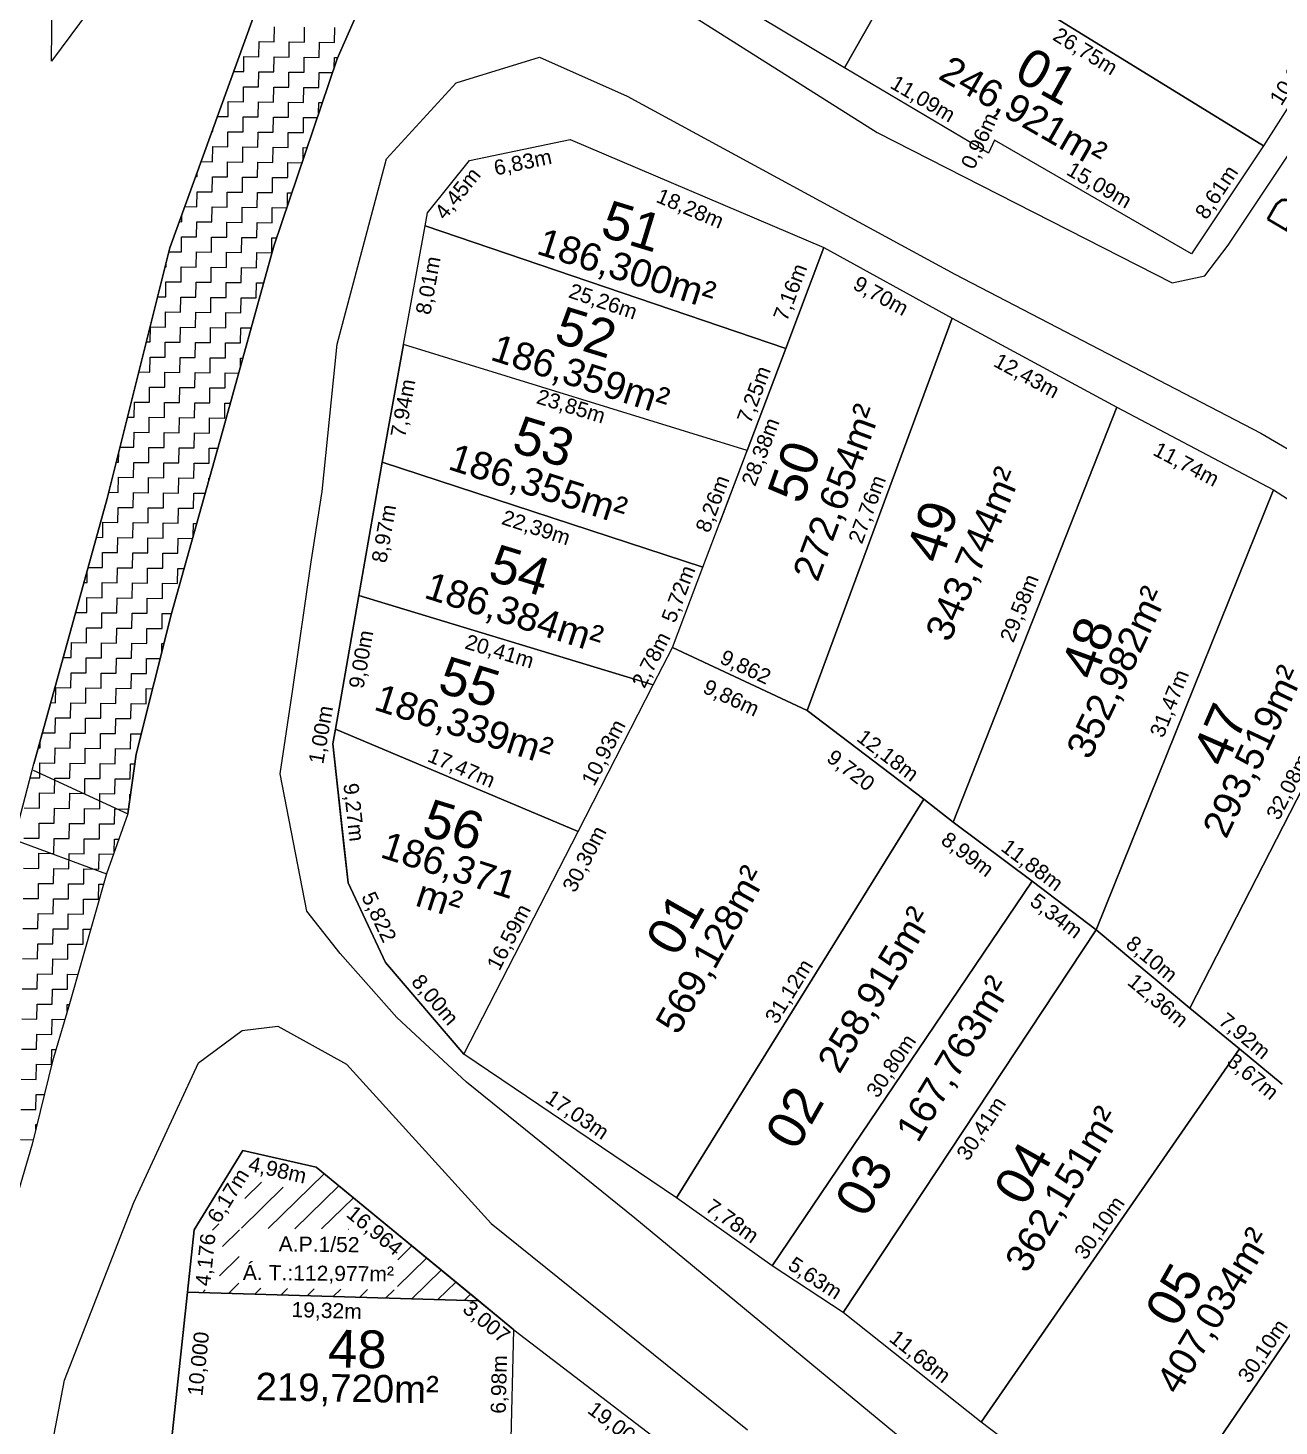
# Model space of a CAD drawing. Header units: metres. Extents: x 3808 to 8215, y 2374 to 6187.
# Drawn here: x 5423.2 to 5506.2, y 4725.3 to 4818 of the extents above; entities that cross this region are included whole.
import ezdxf
from ezdxf.enums import TextEntityAlignment as Align

# ---------------------------------------------------------------- set-up
doc = ezdxf.new("R2010")
doc.units = ezdxf.units.M
doc.linetypes.add('CONTINUO', pattern=[0])
doc.layers.add('AREA SEM OCUPACAO', color=7, linetype='Continuous', transparency=0.5)
for name, color, linetype in [('Areas Lotes', 1, 'Continuous'), ('CORREGO', 7, 'Continuous'), ('COTAS', 7, 'Continuous'), ('LOTES_LINHAS', 7, 'Continuous'), ('LOTES_Q-52', 7, 'Continuous'), ('LOTES_Q-53', 7, 'Continuous'), ('LOTES_Q-54', 7, 'Continuous'), ('PERIMETRO', 7, 'CONTINUO'), ('POLIGONAL IEIPA', 7, 'CONTINUO'), ('Poligono_LOTES_Q_28Anno2', 6, 'Continuous'), ('Poligono_LOTES_Q_53Anno2', 7, 'Continuous'), ('quadras', 7, 'Continuous'), ('Texto', 7, 'Continuous'), ('verde', 3, 'Continuous')]:
    doc.layers.add(name, color=color, linetype=linetype)
doc.layers.add('Poligono_LOTES_Q_54Anno', color=7, linetype='Continuous', true_color=0x4e2aa6)
doc.styles.add('Arial', font='arial.ttf')
doc.styles.add('SIMPLEX', font='simplex', dxfattribs={"height": 0.2})

msp = doc.modelspace()

# ---------------------------------------------------------------- linework, layer by layer
at = {"layer": 'AREA SEM OCUPACAO', "lineweight": 5}
msp.add_line((5452.158, 4749.964, 0), (5452.158, 4749.964, 0), dxfattribs=at)
msp.add_line((5452.158, 4749.964, 0), (5452.158, 4749.964, 0), dxfattribs=at)
at = {"layer": 'AREA SEM OCUPACAO', "lineweight": 5, "transparency": 16777216}
for p, q in [((5434.27, 4738.32, 0), (5437.504, 4743.576, 0)), ((5437.504, 4743.576, 0), (5442.361, 4742.463, 0)), ((5442.361, 4742.463, 0), (5455.462, 4731.686, 0)), ((5455.462, 4731.686, 0), (5455.462, 4731.686, 0))]:
    msp.add_line(p, q, dxfattribs=at)
at = {"layer": 'CORREGO', "color": 5, "linetype": 'CONTINUO', "lineweight": 5}
for p, q in [((5447.043, 4823.501, 271.364), (5443.744, 4815.987, 271.364)), ((5432.665, 4803.439, 271.364), (5438.189, 4818.699, 271.364)), ((5443.744, 4815.987, 271.364), (5439.552, 4803.563, 271.364)), ((5428.509, 4786.816, 271.364), (5432.665, 4803.439, 271.364)), ((5439.552, 4803.563, 271.364), (5436.118, 4791.168, 271.364)), ((5436.118, 4791.168, 271.364), (5432.762, 4779.186, 271.364)), ((5423.646, 4769.217, 271.364), (5428.509, 4786.816, 271.364)), ((5432.762, 4779.186, 271.364), (5430.418, 4769.867, 271.364)), ((5430.418, 4769.867, 271.364), (5429.869, 4765.907, 271.364)), ((5415.291, 4737.341, 271.364), (5423.646, 4769.217, 271.364)), ((5429.869, 4765.907, 271.364), (5428.452, 4761.912, 271.364)), ((5428.452, 4761.912, 271.364), (5425.997, 4753.292, 271.364)), ((5425.997, 4753.292, 271.364), (5424.886, 4749.493, 271.364)), ((5424.886, 4749.493, 271.364), (5423.519, 4743.981, 271.364)), ((5423.519, 4743.981, 271.364), (5422.515, 4740.521, 271.364))]:
    msp.add_line(p, q, dxfattribs=at)
at = {"layer": 'COTAS', "color": 0, "lineweight": 5}
for p, q in [((5452.528, 4809.231, 0), (5459.212, 4810.638, 0)), ((5452.528, 4809.231, 0), (5459.212, 4810.638, 0)), ((5459.212, 4810.638, 0), (5476.034, 4803.474, 0)), ((5449.737, 4805.77, 0), (5452.528, 4809.231, 0)), ((5449.737, 4805.77, 0), (5452.528, 4809.231, 0)), ((5449.582, 4804.913, 0), (5449.737, 4805.77, 0)), ((5448.149, 4797.03, 0), (5449.582, 4804.913, 0)), ((5473.501, 4796.779, 0), (5449.582, 4804.913, 0)), ((5449.582, 4804.913, 0), (5473.501, 4796.779, 0)), ((5476.034, 4803.474, 0), (5473.501, 4796.779, 0)), ((5448.149, 4797.03, 0), (5446.73, 4789.219, 0)), ((5470.936, 4790, 0), (5448.149, 4797.03, 0)), ((5470.936, 4790, 0), (5448.149, 4797.03, 0)), ((5473.501, 4796.779, 0), (5470.936, 4790, 0)), ((5472.573, 4794.327, 0), (5469.112, 4785.18, 0)), ((5468.013, 4782.273, 0), (5470.936, 4790, 0)), ((5446.731, 4789.219, 0), (5445.188, 4780.387, 0)), ((5446.73, 4789.219, 0), (5468.013, 4782.273, 0)), ((5468.013, 4782.273, 0), (5446.731, 4789.219, 0)), ((5465.99, 4776.926, 0), (5468.013, 4782.273, 0)), ((5445.188, 4780.387, 0), (5443.641, 4771.523, 0)), ((5464.72, 4774.452, 0), (5445.188, 4780.387, 0)), ((5445.188, 4780.387, 0), (5464.72, 4774.452, 0)), ((5464.72, 4774.452, 0), (5465.99, 4776.926, 0)), ((5459.732, 4764.728, 0), (5464.72, 4774.452, 0)), ((5443.641, 4771.523, 0), (5443.47, 4770.537, 0)), ((5459.732, 4764.728, 0), (5443.641, 4771.523, 0)), ((5443.641, 4771.523, 0), (5459.732, 4764.728, 0)), ((5443.47, 4770.537, 0), (5444.478, 4761.318, 0)), ((5452.158, 4749.964, 0), (5459.732, 4764.728, 0)), ((5444.478, 4761.318, 0), (5446.959, 4756.051, 0)), ((5446.959, 4756.051, 0), (5452.158, 4749.964, 0))]:
    msp.add_line(p, q, dxfattribs=at)
at = {"layer": 'COTAS', "color": 0, "lineweight": 5, "transparency": 16777216}
for p, q in [((5437.504, 4743.576, 0), (5434.27, 4738.32, 0)), ((5442.361, 4742.463, 0), (5437.504, 4743.576, 0)), ((5453.139, 4733.597, 0), (5442.361, 4742.463, 0)), ((5434.27, 4738.32, 0), (5433.827, 4734.167, 0)), ((5433.827, 4734.167, 0), (5432.756, 4724.114, 0)), ((5453.139, 4733.597, 0), (5433.827, 4734.167, 0)), ((5453.139, 4733.597, 0), (5433.827, 4734.167, 0)), ((5433.827, 4734.167, 0), (5453.139, 4733.597, 0)), ((5455.462, 4731.686, 0), (5453.139, 4733.597, 0)), ((5455.265, 4723.53, 0), (5455.462, 4731.686, 0))]:
    msp.add_line(p, q, dxfattribs=at)
at = {"layer": 'LOTES_LINHAS', "color": 5, "lineweight": 5}
for p, q in [((5441.978, 4839.052), (5424.814, 4815.832)), ((5424.814, 4815.832), (5424.953, 4828.213)), ((5443.744, 4815.987), (5447.043, 4823.501)), ((5463.685, 4821.15), (5479.554, 4811.09)), ((5438.189, 4818.699), (5432.665, 4803.439)), ((5439.552, 4803.563), (5443.744, 4815.987)), ((5451.649, 4814.4), (5457.18, 4816.087)), ((5457.18, 4816.087), (5462.983, 4813.513)), ((5447.032, 4809.351), (5451.649, 4814.4)), ((5462.983, 4813.513), (5484.714, 4801.691)), ((5479.554, 4811.09), (5499.128, 4801.132)), ((5502.834, 4803.631), (5507.611, 4810.793)), ((5443.751, 4797.057), (5447.032, 4809.351)), ((5432.665, 4803.439), (5428.509, 4786.816)), ((5501.303, 4801.584), (5502.834, 4803.631)), ((5484.714, 4801.691), (5504.996, 4791.144)), ((5499.128, 4801.132), (5501.303, 4801.584)), ((5442.75, 4787.293), (5443.751, 4797.057)), ((5432.762, 4779.186), (5436.118, 4791.168)), ((5504.996, 4791.144), (5524.948, 4779.488)), ((5442.027, 4782.621), (5442.75, 4787.293)), ((5428.509, 4786.816), (5423.646, 4769.217)), ((5440.819, 4774.17), (5442.027, 4782.621)), ((5430.418, 4769.867), (5432.762, 4779.186)), ((5439.978, 4768.565), (5440.819, 4774.17)), ((5429.869, 4765.907), (5430.418, 4769.867)), ((5423.589, 4768.799), (5429.869, 4765.907)), ((5441.746, 4759.44), (5439.978, 4768.565)), ((5422.245, 4764.227), (5428.452, 4761.912)), ((5428.452, 4761.912), (5425.997, 4753.292)), ((5443.958, 4756.635), (5441.746, 4759.44)), ((5447.706, 4752.4), (5443.958, 4756.635)), ((5425.997, 4753.292), (5424.886, 4749.493)), ((5437.462, 4751.527), (5439.827, 4751.819)), ((5439.827, 4751.819), (5444.373, 4749.308)), ((5452.332, 4748.104), (5447.706, 4752.4)), ((5434.551, 4749.378), (5437.462, 4751.527)), ((5424.886, 4749.493), (5423.519, 4743.981)), ((5430.278, 4740.113), (5434.551, 4749.378)), ((5444.373, 4749.308), (5453.973, 4738.719)), ((5463.502, 4739.088), (5452.332, 4748.104)), ((5423.519, 4743.981), (5422.515, 4740.521)), ((5425.665, 4728.339), (5430.278, 4740.113)), ((5482.378, 4723.475), (5463.502, 4739.088)), ((5453.973, 4738.719), (5470.965, 4725.033)), ((5423.135, 4715.097), (5425.665, 4728.339))]:
    msp.add_line(p, q, dxfattribs=at)
at = {"layer": 'LOTES_LINHAS', "color": 5, "linetype": 'Continuous', "lineweight": 5}
for p, q in [((5439.577, 4817.114), (5439.589, 4818.114)), ((5441.577, 4817.091), (5441.589, 4818.091)), ((5443.577, 4817.069), (5443.588, 4818.069)), ((5438.566, 4816.125), (5438.578, 4817.125)), ((5438.578, 4817.125), (5439.577, 4817.114)), ((5440.566, 4816.103), (5440.577, 4817.103)), ((5440.577, 4817.103), (5441.577, 4817.091)), ((5442.566, 4816.08), (5442.577, 4817.08)), ((5442.577, 4817.08), (5443.577, 4817.069)), ((5437.555, 4815.136), (5437.566, 4816.136)), ((5437.566, 4816.136), (5438.566, 4816.125)), ((5439.555, 4815.114), (5439.566, 4816.114)), ((5439.566, 4816.114), (5440.566, 4816.103)), ((5441.555, 4815.091), (5441.566, 4816.091)), ((5441.566, 4816.091), (5442.566, 4816.08)), ((5443.559, 4815.44), (5443.566, 4816.069)), ((5443.566, 4816.069), (5443.778, 4816.066)), ((5436.902, 4815.144), (5437.555, 4815.136)), ((5438.544, 4814.125), (5438.555, 4815.125)), ((5438.555, 4815.125), (5439.555, 4815.114)), ((5440.544, 4814.103), (5440.555, 4815.103)), ((5440.555, 4815.103), (5441.555, 4815.091)), ((5442.544, 4814.08), (5442.555, 4815.08)), ((5442.555, 4815.08), (5443.434, 4815.07)), ((5436.542, 4814.148), (5436.544, 4814.148)), ((5436.544, 4814.148), (5436.544, 4814.154)), ((5437.533, 4813.137), (5437.544, 4814.136)), ((5437.544, 4814.136), (5438.544, 4814.125)), ((5439.532, 4813.114), (5439.544, 4814.114)), ((5439.544, 4814.114), (5440.544, 4814.103)), ((5441.532, 4813.092), (5441.544, 4814.091)), ((5441.544, 4814.091), (5442.544, 4814.08)), ((5436.521, 4812.148), (5436.533, 4813.148)), ((5436.533, 4813.148), (5437.533, 4813.137)), ((5438.521, 4812.125), (5438.533, 4813.125)), ((5438.533, 4813.125), (5439.532, 4813.114)), ((5440.521, 4812.103), (5440.532, 4813.103)), ((5440.532, 4813.103), (5441.532, 4813.092)), ((5442.524, 4812.374), (5442.532, 4813.08)), ((5442.532, 4813.08), (5442.762, 4813.078)), ((5435.821, 4812.156), (5436.521, 4812.148)), ((5437.51, 4811.137), (5437.521, 4812.137)), ((5437.521, 4812.137), (5438.521, 4812.125)), ((5439.51, 4811.114), (5439.521, 4812.114)), ((5439.521, 4812.114), (5440.521, 4812.103)), ((5441.51, 4811.092), (5441.521, 4812.092)), ((5441.521, 4812.092), (5442.426, 4812.081)), ((5435.46, 4811.16), (5435.51, 4811.159)), ((5435.51, 4811.159), (5435.512, 4811.303)), ((5436.499, 4810.148), (5436.51, 4811.148)), ((5436.51, 4811.148), (5437.51, 4811.137)), ((5438.499, 4810.125), (5438.51, 4811.125)), ((5438.51, 4811.125), (5439.51, 4811.114)), ((5440.499, 4810.103), (5440.51, 4811.103)), ((5440.51, 4811.103), (5441.51, 4811.092)), ((5435.488, 4809.159), (5435.499, 4810.159)), ((5435.499, 4810.159), (5436.499, 4810.148)), ((5437.488, 4809.137), (5437.499, 4810.137)), ((5437.499, 4810.137), (5438.499, 4810.125)), ((5439.487, 4809.114), (5439.499, 4810.114)), ((5439.499, 4810.114), (5440.499, 4810.103)), ((5441.49, 4809.307), (5441.499, 4810.092)), ((5441.499, 4810.092), (5441.753, 4810.089)), ((5434.476, 4808.171), (5434.48, 4808.452)), ((5434.739, 4809.168), (5435.488, 4809.159)), ((5436.476, 4808.148), (5436.488, 4809.148)), ((5436.488, 4809.148), (5437.488, 4809.137)), ((5438.476, 4808.126), (5438.487, 4809.126)), ((5438.487, 4809.126), (5439.487, 4809.114)), ((5440.476, 4808.103), (5440.487, 4809.103)), ((5440.487, 4809.103), (5441.417, 4809.093)), ((5434.378, 4808.172), (5434.476, 4808.171)), ((5435.465, 4807.159), (5435.476, 4808.159)), ((5435.476, 4808.159), (5436.476, 4808.148)), ((5437.465, 4807.137), (5437.476, 4808.137)), ((5437.476, 4808.137), (5438.476, 4808.126)), ((5439.465, 4807.114), (5439.476, 4808.114)), ((5439.476, 4808.114), (5440.476, 4808.103)), ((5434.454, 4806.171), (5434.465, 4807.171)), ((5434.465, 4807.171), (5435.465, 4807.159)), ((5436.454, 4806.148), (5436.465, 4807.148)), ((5436.465, 4807.148), (5437.465, 4807.137)), ((5438.454, 4806.126), (5438.465, 4807.126)), ((5438.465, 4807.126), (5439.465, 4807.114)), ((5440.455, 4806.241), (5440.465, 4807.103)), ((5440.465, 4807.103), (5440.745, 4807.1)), ((5433.443, 4805.182), (5433.447, 4805.601)), ((5433.657, 4806.18), (5434.454, 4806.171)), ((5435.443, 4805.16), (5435.454, 4806.16)), ((5435.454, 4806.16), (5436.454, 4806.148)), ((5437.443, 4805.137), (5437.454, 4806.137)), ((5437.454, 4806.137), (5438.454, 4806.126)), ((5439.442, 4805.115), (5439.454, 4806.114)), ((5439.454, 4806.114), (5440.409, 4806.104)), ((5433.297, 4805.184), (5433.443, 4805.182)), ((5434.431, 4804.171), (5434.443, 4805.171)), ((5434.443, 4805.171), (5435.443, 4805.16)), ((5436.431, 4804.148), (5436.443, 4805.148)), ((5436.443, 4805.148), (5437.443, 4805.137)), ((5438.431, 4804.126), (5438.442, 4805.126)), ((5438.442, 4805.126), (5439.442, 4805.115)), ((5433.42, 4803.182), (5433.432, 4804.182)), ((5433.432, 4804.182), (5434.431, 4804.171)), ((5435.42, 4803.16), (5435.431, 4804.16)), ((5435.431, 4804.16), (5436.431, 4804.148)), ((5437.42, 4803.137), (5437.431, 4804.137)), ((5437.431, 4804.137), (5438.431, 4804.126)), ((5439.42, 4803.115), (5439.431, 4804.115)), ((5439.431, 4804.115), (5439.737, 4804.111)), ((5432.603, 4803.191), (5433.42, 4803.182)), ((5434.409, 4802.171), (5434.42, 4803.171)), ((5434.42, 4803.171), (5435.42, 4803.16)), ((5436.409, 4802.149), (5436.42, 4803.148)), ((5436.42, 4803.148), (5437.42, 4803.137)), ((5438.409, 4802.126), (5438.42, 4803.126)), ((5438.42, 4803.126), (5439.42, 4803.115)), ((5432.354, 4802.194), (5432.409, 4802.194)), ((5432.409, 4802.194), (5432.412, 4802.426)), ((5433.398, 4801.182), (5433.409, 4802.182)), ((5433.409, 4802.182), (5434.409, 4802.171)), ((5435.398, 4801.16), (5435.409, 4802.16)), ((5435.409, 4802.16), (5436.409, 4802.149)), ((5437.398, 4801.137), (5437.409, 4802.137)), ((5437.409, 4802.137), (5438.409, 4802.126)), ((5432.387, 4800.194), (5432.398, 4801.194)), ((5432.398, 4801.194), (5433.398, 4801.182)), ((5434.386, 4800.171), (5434.398, 4801.171)), ((5434.398, 4801.171), (5435.398, 4801.16)), ((5436.386, 4800.149), (5436.398, 4801.149)), ((5436.398, 4801.149), (5437.398, 4801.137)), ((5438.386, 4800.126), (5438.397, 4801.126)), ((5438.397, 4801.126), (5438.875, 4801.121)), ((5431.855, 4800.2), (5432.387, 4800.194)), ((5433.375, 4799.182), (5433.387, 4800.182)), ((5433.387, 4800.182), (5434.386, 4800.171)), ((5435.375, 4799.16), (5435.386, 4800.16)), ((5435.386, 4800.16), (5436.386, 4800.149)), ((5437.375, 4799.137), (5437.386, 4800.137)), ((5437.386, 4800.137), (5438.386, 4800.126)), ((5432.364, 4798.194), (5432.375, 4799.194)), ((5432.375, 4799.194), (5433.375, 4799.182)), ((5434.364, 4798.171), (5434.375, 4799.171)), ((5434.375, 4799.171), (5435.375, 4799.16)), ((5436.364, 4798.149), (5436.375, 4799.149)), ((5436.375, 4799.149), (5437.375, 4799.137)), ((5431.353, 4797.205), (5431.364, 4798.205)), ((5431.364, 4798.205), (5432.364, 4798.194)), ((5433.353, 4797.183), (5433.364, 4798.183)), ((5433.364, 4798.183), (5434.364, 4798.171)), ((5435.353, 4797.16), (5435.364, 4798.16)), ((5435.364, 4798.16), (5436.364, 4798.149)), ((5437.352, 4797.138), (5437.364, 4798.138)), ((5437.364, 4798.138), (5438.047, 4798.13)), ((5431.107, 4797.208), (5431.353, 4797.205)), ((5432.342, 4796.194), (5432.353, 4797.194)), ((5432.353, 4797.194), (5433.353, 4797.183)), ((5434.341, 4796.171), (5434.353, 4797.171)), ((5434.353, 4797.171), (5435.353, 4797.16)), ((5436.341, 4796.149), (5436.353, 4797.149)), ((5436.353, 4797.149), (5437.352, 4797.138)), ((5431.33, 4795.205), (5431.342, 4796.205)), ((5431.342, 4796.205), (5432.342, 4796.194)), ((5433.33, 4795.183), (5433.341, 4796.183)), ((5433.341, 4796.183), (5434.341, 4796.171)), ((5435.33, 4795.16), (5435.341, 4796.16)), ((5435.341, 4796.16), (5436.341, 4796.149)), ((5437.335, 4795.56), (5437.341, 4796.138)), ((5437.341, 4796.138), (5437.494, 4796.136)), ((5430.608, 4795.213), (5431.33, 4795.205)), ((5432.319, 4794.194), (5432.33, 4795.194)), ((5432.33, 4795.194), (5433.33, 4795.183)), ((5434.319, 4794.172), (5434.33, 4795.171)), ((5434.33, 4795.171), (5435.33, 4795.16)), ((5436.319, 4794.149), (5436.33, 4795.149)), ((5436.33, 4795.149), (5437.218, 4795.139)), ((5431.308, 4793.205), (5431.319, 4794.205)), ((5431.319, 4794.205), (5432.319, 4794.194)), ((5433.308, 4793.183), (5433.319, 4794.183)), ((5433.319, 4794.183), (5434.319, 4794.172)), ((5435.308, 4793.16), (5435.319, 4794.16)), ((5435.319, 4794.16), (5436.319, 4794.149)), ((5430.297, 4792.217), (5430.308, 4793.217)), ((5430.308, 4793.217), (5431.308, 4793.205)), ((5432.297, 4792.194), (5432.308, 4793.194)), ((5432.308, 4793.194), (5433.308, 4793.183)), ((5434.296, 4792.172), (5434.308, 4793.172)), ((5434.308, 4793.172), (5435.308, 4793.16)), ((5436.296, 4792.149), (5436.308, 4793.149)), ((5436.308, 4793.149), (5436.666, 4793.145)), ((5429.86, 4792.222), (5430.297, 4792.217)), ((5431.285, 4791.205), (5431.297, 4792.205)), ((5431.297, 4792.205), (5432.297, 4792.194)), ((5433.285, 4791.183), (5433.296, 4792.183)), ((5433.296, 4792.183), (5434.296, 4792.172)), ((5435.285, 4791.16), (5435.296, 4792.16)), ((5435.296, 4792.16), (5436.296, 4792.149)), ((5430.274, 4790.217), (5430.285, 4791.217)), ((5430.285, 4791.217), (5431.285, 4791.205)), ((5432.274, 4790.194), (5432.285, 4791.194)), ((5432.285, 4791.194), (5433.285, 4791.183)), ((5434.274, 4790.172), (5434.285, 4791.172)), ((5434.285, 4791.172), (5435.285, 4791.16)), ((5429.263, 4789.228), (5429.27, 4789.861)), ((5429.362, 4790.227), (5430.274, 4790.217)), ((5431.263, 4789.206), (5431.274, 4790.206)), ((5431.274, 4790.206), (5432.274, 4790.194)), ((5433.263, 4789.183), (5433.274, 4790.183)), ((5433.274, 4790.183), (5434.274, 4790.172)), ((5435.263, 4789.161), (5435.274, 4790.161)), ((5435.274, 4790.161), (5435.834, 4790.154)), ((5429.112, 4789.23), (5429.263, 4789.228)), ((5430.252, 4788.217), (5430.263, 4789.217)), ((5430.263, 4789.217), (5431.263, 4789.206)), ((5432.252, 4788.194), (5432.263, 4789.194)), ((5432.263, 4789.194), (5433.263, 4789.183)), ((5434.251, 4788.172), (5434.263, 4789.172)), ((5434.263, 4789.172), (5435.263, 4789.161)), ((5429.24, 4787.228), (5429.252, 4788.228)), ((5429.252, 4788.228), (5430.252, 4788.217)), ((5431.24, 4787.206), (5431.252, 4788.206)), ((5431.252, 4788.206), (5432.252, 4788.194)), ((5433.24, 4787.183), (5433.251, 4788.183)), ((5433.251, 4788.183), (5434.251, 4788.172)), ((5435.25, 4788.07), (5435.251, 4788.161)), ((5435.251, 4788.161), (5435.276, 4788.16)), ((5428.614, 4787.235), (5429.24, 4787.228)), ((5430.229, 4786.217), (5430.24, 4787.217)), ((5430.24, 4787.217), (5431.24, 4787.206)), ((5432.229, 4786.195), (5432.24, 4787.194)), ((5432.24, 4787.194), (5433.24, 4787.183)), ((5434.229, 4786.172), (5434.24, 4787.172)), ((5434.24, 4787.172), (5434.996, 4787.163)), ((5429.218, 4785.228), (5429.229, 4786.228)), ((5429.229, 4786.228), (5430.229, 4786.217)), ((5431.218, 4785.206), (5431.229, 4786.206)), ((5431.229, 4786.206), (5432.229, 4786.195)), ((5433.218, 4785.183), (5433.229, 4786.183)), ((5433.229, 4786.183), (5434.229, 4786.172)), ((5428.207, 4784.24), (5428.218, 4785.24)), ((5428.218, 4785.24), (5429.218, 4785.228)), ((5430.207, 4784.217), (5430.218, 4785.217)), ((5430.218, 4785.217), (5431.218, 4785.206)), ((5432.207, 4784.195), (5432.218, 4785.195)), ((5432.218, 4785.195), (5433.218, 4785.183)), ((5434.208, 4784.35), (5434.218, 4785.172)), ((5434.218, 4785.172), (5434.438, 4785.17)), ((5427.798, 4784.244), (5428.207, 4784.24)), ((5429.195, 4783.228), (5429.207, 4784.228)), ((5429.207, 4784.228), (5430.207, 4784.217)), ((5431.195, 4783.206), (5431.207, 4784.206)), ((5431.207, 4784.206), (5432.207, 4784.195)), ((5433.195, 4783.183), (5433.206, 4784.183)), ((5433.206, 4784.183), (5434.159, 4784.173)), ((5428.184, 4782.24), (5428.196, 4783.24)), ((5428.196, 4783.24), (5429.195, 4783.228)), ((5430.184, 4782.217), (5430.195, 4783.217)), ((5430.195, 4783.217), (5431.195, 4783.206)), ((5432.184, 4782.195), (5432.195, 4783.195)), ((5432.195, 4783.195), (5433.195, 4783.183)), ((5427.173, 4781.251), (5427.182, 4782.012)), ((5427.247, 4782.25), (5428.184, 4782.24)), ((5429.173, 4781.229), (5429.184, 4782.229)), ((5429.184, 4782.229), (5430.184, 4782.217)), ((5431.173, 4781.206), (5431.184, 4782.206)), ((5431.184, 4782.206), (5432.184, 4782.195)), ((5433.173, 4781.184), (5433.184, 4782.184)), ((5433.184, 4782.184), (5433.6, 4782.179)), ((5426.972, 4781.253), (5427.173, 4781.251)), ((5428.162, 4780.24), (5428.173, 4781.24)), ((5428.173, 4781.24), (5429.173, 4781.229)), ((5430.162, 4780.217), (5430.173, 4781.217)), ((5430.173, 4781.217), (5431.173, 4781.206)), ((5432.161, 4780.195), (5432.173, 4781.195)), ((5432.173, 4781.195), (5433.173, 4781.184)), ((5427.151, 4779.251), (5427.162, 4780.251)), ((5427.162, 4780.251), (5428.162, 4780.24)), ((5429.15, 4779.229), (5429.162, 4780.229)), ((5429.162, 4780.229), (5430.162, 4780.217)), ((5431.15, 4779.206), (5431.162, 4780.206)), ((5431.162, 4780.206), (5432.161, 4780.195)), ((5426.421, 4779.259), (5427.151, 4779.251)), ((5428.139, 4778.24), (5428.15, 4779.24)), ((5428.15, 4779.24), (5429.15, 4779.229)), ((5430.139, 4778.218), (5430.15, 4779.217)), ((5430.15, 4779.217), (5431.15, 4779.206)), ((5432.139, 4778.195), (5432.15, 4779.195)), ((5432.15, 4779.195), (5432.763, 4779.188)), ((5427.128, 4777.251), (5427.139, 4778.251)), ((5427.139, 4778.251), (5428.139, 4778.24)), ((5429.128, 4777.229), (5429.139, 4778.229)), ((5429.139, 4778.229), (5430.139, 4778.218)), ((5431.128, 4777.206), (5431.139, 4778.206)), ((5431.139, 4778.206), (5432.139, 4778.195)), ((5426.117, 4776.263), (5426.128, 4777.263)), ((5426.128, 4777.263), (5427.128, 4777.251)), ((5428.117, 4776.24), (5428.128, 4777.24)), ((5428.128, 4777.24), (5429.128, 4777.229)), ((5430.117, 4776.218), (5430.128, 4777.218)), ((5430.128, 4777.218), (5431.128, 4777.206)), ((5432.121, 4776.64), (5432.128, 4777.195)), ((5432.128, 4777.195), (5432.261, 4777.194)), ((5425.595, 4776.269), (5426.117, 4776.263)), ((5427.106, 4775.252), (5427.117, 4776.251)), ((5427.117, 4776.251), (5428.117, 4776.24)), ((5429.105, 4775.229), (5429.117, 4776.229)), ((5429.117, 4776.229), (5430.117, 4776.218)), ((5431.105, 4775.206), (5431.117, 4776.206)), ((5431.117, 4776.206), (5432.01, 4776.196)), ((5426.094, 4774.263), (5426.106, 4775.263)), ((5426.106, 4775.263), (5427.106, 4775.252)), ((5428.094, 4774.24), (5428.105, 4775.24)), ((5428.105, 4775.24), (5429.105, 4775.229)), ((5430.094, 4774.218), (5430.105, 4775.218)), ((5430.105, 4775.218), (5431.105, 4775.206)), ((5425.083, 4773.274), (5425.094, 4774.274)), ((5425.094, 4774.274), (5426.094, 4774.263)), ((5427.083, 4773.252), (5427.094, 4774.252)), ((5427.094, 4774.252), (5428.094, 4774.24)), ((5429.083, 4773.229), (5429.094, 4774.229)), ((5429.094, 4774.229), (5430.094, 4774.218)), ((5431.083, 4773.207), (5431.094, 4774.207)), ((5431.094, 4774.207), (5431.508, 4774.202)), ((5424.768, 4773.278), (5425.083, 4773.274)), ((5426.072, 4772.263), (5426.083, 4773.263)), ((5426.083, 4773.263), (5427.083, 4773.252)), ((5428.072, 4772.24), (5428.083, 4773.24)), ((5428.083, 4773.24), (5429.083, 4773.229)), ((5430.072, 4772.218), (5430.083, 4773.218)), ((5430.083, 4773.218), (5431.083, 4773.207)), ((5425.061, 4771.274), (5425.072, 4772.274)), ((5425.072, 4772.274), (5426.072, 4772.263)), ((5427.061, 4771.252), (5427.072, 4772.252)), ((5427.072, 4772.252), (5428.072, 4772.24)), ((5429.06, 4771.229), (5429.072, 4772.229)), ((5429.072, 4772.229), (5430.072, 4772.218)), ((5424.217, 4771.284), (5425.061, 4771.274)), ((5424.049, 4770.286), (5424.054, 4770.692)), ((5426.049, 4770.263), (5426.061, 4771.263)), ((5426.061, 4771.263), (5427.061, 4771.252)), ((5428.049, 4770.241), (5428.06, 4771.241)), ((5428.06, 4771.241), (5429.06, 4771.229)), ((5430.049, 4770.218), (5430.06, 4771.218)), ((5430.06, 4771.218), (5430.755, 4771.21)), ((5423.942, 4770.287), (5424.049, 4770.286)), ((5425.038, 4769.274), (5425.049, 4770.274)), ((5425.049, 4770.274), (5426.049, 4770.263)), ((5427.038, 4769.252), (5427.049, 4770.252)), ((5427.049, 4770.252), (5428.049, 4770.241)), ((5429.038, 4769.229), (5429.049, 4770.229)), ((5429.049, 4770.229), (5430.049, 4770.218)), ((5424.027, 4768.286), (5424.038, 4769.286)), ((5424.038, 4769.286), (5425.038, 4769.274)), ((5426.027, 4768.263), (5426.038, 4769.263)), ((5426.038, 4769.263), (5427.038, 4769.252)), ((5428.027, 4768.241), (5428.038, 4769.241)), ((5428.038, 4769.241), (5429.038, 4769.229)), ((5430.027, 4768.218), (5430.038, 4769.218)), ((5430.038, 4769.218), (5430.327, 4769.215)), ((5423.404, 4768.293), (5424.027, 4768.286)), ((5425.016, 4767.275), (5425.027, 4768.274)), ((5425.027, 4768.274), (5426.027, 4768.263)), ((5427.015, 4767.252), (5427.027, 4768.252)), ((5427.027, 4768.252), (5428.027, 4768.241)), ((5429.015, 4767.23), (5429.027, 4768.229)), ((5429.027, 4768.229), (5430.027, 4768.218)), ((5424.004, 4766.286), (5424.016, 4767.286)), ((5424.016, 4767.286), (5425.016, 4767.275)), ((5426.004, 4766.263), (5426.016, 4767.263)), ((5426.016, 4767.263), (5427.015, 4767.252)), ((5428.004, 4766.241), (5428.015, 4767.241)), ((5428.015, 4767.241), (5429.015, 4767.23)), ((5430.012, 4766.941), (5430.015, 4767.218)), ((5430.015, 4767.218), (5430.051, 4767.218)), ((5423.004, 4766.297), (5424.004, 4766.286)), ((5424.993, 4765.275), (5425.004, 4766.275)), ((5425.004, 4766.275), (5426.004, 4766.263)), ((5426.993, 4765.252), (5427.004, 4766.252)), ((5427.004, 4766.252), (5428.004, 4766.241)), ((5428.993, 4765.23), (5429.004, 4766.23)), ((5429.004, 4766.23), (5429.912, 4766.219)), ((5423.982, 4764.286), (5423.993, 4765.286)), ((5423.993, 4765.286), (5424.993, 4765.275)), ((5425.982, 4764.263), (5425.993, 4765.263)), ((5425.993, 4765.263), (5426.993, 4765.252)), ((5427.982, 4764.241), (5427.993, 4765.241)), ((5427.993, 4765.241), (5428.993, 4765.23)), ((5422.982, 4764.297), (5423.982, 4764.286)), ((5424.971, 4763.275), (5424.982, 4764.275)), ((5424.982, 4764.275), (5425.982, 4764.263)), ((5426.97, 4763.252), (5426.982, 4764.252)), ((5426.982, 4764.252), (5427.982, 4764.241)), ((5428.972, 4763.377), (5428.982, 4764.23)), ((5428.982, 4764.23), (5429.273, 4764.226)), ((5423.959, 4762.286), (5423.971, 4763.286)), ((5423.971, 4763.286), (5424.971, 4763.275)), ((5425.959, 4762.264), (5425.971, 4763.264)), ((5425.971, 4763.264), (5426.97, 4763.252)), ((5427.959, 4762.241), (5427.97, 4763.241)), ((5427.97, 4763.241), (5428.92, 4763.23)), ((5422.959, 4762.297), (5423.959, 4762.286)), ((5424.948, 4761.275), (5424.959, 4762.275)), ((5424.959, 4762.275), (5425.959, 4762.264)), ((5426.948, 4761.252), (5426.959, 4762.252)), ((5426.959, 4762.252), (5427.959, 4762.241)), ((5423.937, 4760.286), (5423.948, 4761.286)), ((5423.948, 4761.286), (5424.948, 4761.275)), ((5425.937, 4760.264), (5425.948, 4761.264)), ((5425.948, 4761.264), (5426.948, 4761.252)), ((5427.937, 4760.241), (5427.948, 4761.241)), ((5427.948, 4761.241), (5428.26, 4761.238)), ((5422.937, 4760.297), (5423.937, 4760.286)), ((5424.926, 4759.275), (5424.937, 4760.275)), ((5424.937, 4760.275), (5425.937, 4760.264)), ((5426.925, 4759.253), (5426.937, 4760.252)), ((5426.937, 4760.252), (5427.937, 4760.241)), ((5423.914, 4758.286), (5423.926, 4759.286)), ((5423.926, 4759.286), (5424.926, 4759.275)), ((5425.914, 4758.264), (5425.926, 4759.264)), ((5425.926, 4759.264), (5426.925, 4759.253)), ((5422.914, 4758.298), (5423.914, 4758.286)), ((5424.903, 4757.275), (5424.914, 4758.275)), ((5424.914, 4758.275), (5425.914, 4758.264)), ((5426.903, 4757.253), (5426.914, 4758.253)), ((5426.914, 4758.253), (5427.408, 4758.247)), ((5423.892, 4756.286), (5423.903, 4757.286)), ((5423.903, 4757.286), (5424.903, 4757.275)), ((5425.892, 4756.264), (5425.903, 4757.264)), ((5425.903, 4757.264), (5426.903, 4757.253)), ((5422.892, 4756.298), (5423.892, 4756.286)), ((5424.881, 4755.275), (5424.892, 4756.275)), ((5424.892, 4756.275), (5425.892, 4756.264)), ((5423.869, 4754.287), (5423.881, 4755.287)), ((5423.881, 4755.287), (5424.881, 4755.275)), ((5425.869, 4754.264), (5425.881, 4755.264)), ((5425.881, 4755.264), (5426.557, 4755.256)), ((5422.869, 4754.298), (5423.869, 4754.287)), ((5424.858, 4753.275), (5424.869, 4754.275)), ((5424.869, 4754.275), (5425.869, 4754.264)), ((5423.847, 4752.287), (5423.858, 4753.287)), ((5423.858, 4753.287), (5424.858, 4753.275)), ((5425.853, 4752.799), (5425.858, 4753.264)), ((5425.858, 4753.264), (5425.989, 4753.263)), ((5422.847, 4752.298), (5423.847, 4752.287)), ((5424.836, 4751.276), (5424.847, 4752.275)), ((5424.847, 4752.275), (5425.697, 4752.266)), ((5423.824, 4750.287), (5423.836, 4751.287)), ((5423.836, 4751.287), (5424.836, 4751.276)), ((5422.824, 4750.298), (5423.824, 4750.287)), ((5424.813, 4749.276), (5424.824, 4750.276)), ((5424.824, 4750.276), (5425.114, 4750.272)), ((5423.802, 4748.287), (5423.813, 4749.287)), ((5423.813, 4749.287), (5424.813, 4749.276)), ((5422.802, 4748.298), (5423.802, 4748.287)), ((5423.779, 4746.287), (5423.791, 4747.287)), ((5423.791, 4747.287), (5424.338, 4747.281)), ((5422.779, 4746.298), (5423.779, 4746.287)), ((5423.765, 4744.97), (5423.768, 4745.287)), ((5423.768, 4745.287), (5423.843, 4745.286)), ((5422.757, 4744.298), (5423.596, 4744.289))]:
    msp.add_line(p, q, dxfattribs=at)
at = {"layer": 'LOTES_LINHAS', "lineweight": 5}
msp.add_line((5436.118, 4791.168), (5439.552, 4803.563), dxfattribs=at)
at = {"layer": 'LOTES_Q-52', "lineweight": 5, "transparency": 16777216}
for p, q in [((5455.265, 4723.53, 0), (5455.462, 4731.686, 0)), ((5455.462, 4731.686, 0), (5470.558, 4720.145, 0))]:
    msp.add_line(p, q, dxfattribs=at)
at = {"layer": 'LOTES_Q-53', "lineweight": 5}
for p, q in [((5473.501, 4796.779, 0), (5476.034, 4803.474, 0)), ((5476.034, 4803.474, 0), (5484.528, 4798.791, 0)), ((5484.528, 4798.791, 0), (5474.923, 4772.749, 0)), ((5474.923, 4772.749, 0), (5484.528, 4798.791, 0)), ((5484.528, 4798.791, 0), (5484.528, 4798.791, 0)), ((5484.528, 4798.791, 0), (5495.453, 4792.87, 0)), ((5470.936, 4790, 0), (5473.501, 4796.779, 0)), ((5484.597, 4765.356, 0), (5495.453, 4792.87, 0)), ((5495.453, 4792.87, 0), (5484.597, 4765.356, 0)), ((5495.453, 4792.87, 0), (5505.843, 4787.394, 0)), ((5495.453, 4792.87, 0), (5495.453, 4792.87, 0)), ((5468.013, 4782.273, 0), (5470.936, 4790, 0)), ((5494.082, 4758.202, 0), (5505.843, 4787.394, 0)), ((5505.843, 4787.394, 0), (5494.082, 4758.202, 0)), ((5505.843, 4787.394, 0), (5514.918, 4781.564, 0)), ((5505.843, 4787.394, 0), (5505.843, 4787.394, 0)), ((5465.99, 4776.926, 0), (5468.013, 4782.273, 0)), ((5500.303, 4753.008, 0), (5514.918, 4781.564, 0)), ((5514.918, 4781.564, 0), (5500.303, 4753.008, 0)), ((5464.72, 4774.452, 0), (5465.99, 4776.926, 0)), ((5465.99, 4776.926, 0), (5474.923, 4772.749, 0)), ((5474.923, 4772.749, 0), (5465.99, 4776.926, 0)), ((5459.732, 4764.728, 0), (5464.72, 4774.452, 0)), ((5474.923, 4772.749, 0), (5482.663, 4766.869, 0)), ((5482.663, 4766.869, 0), (5474.923, 4772.749, 0)), ((5482.663, 4766.869, 0), (5466.263, 4740.426, 0)), ((5466.263, 4740.426, 0), (5482.663, 4766.869, 0)), ((5482.663, 4766.869, 0), (5484.597, 4765.356, 0)), ((5484.597, 4765.356, 0), (5482.663, 4766.869, 0)), ((5484.597, 4765.356, 0), (5489.834, 4761.444, 0)), ((5489.834, 4761.444, 0), (5484.597, 4765.356, 0)), ((5452.158, 4749.964, 0), (5459.732, 4764.728, 0)), ((5489.834, 4761.444, 0), (5472.603, 4735.914, 0)), ((5472.603, 4735.914, 0), (5489.834, 4761.444, 0)), ((5489.834, 4761.444, 0), (5494.082, 4758.202, 0)), ((5494.082, 4758.202, 0), (5489.834, 4761.444, 0)), ((5494.082, 4758.202, 0), (5477.315, 4732.831, 0)), ((5477.315, 4732.831, 0), (5494.082, 4758.202, 0)), ((5494.082, 4758.202, 0), (5494.082, 4758.202, 0)), ((5494.082, 4758.202, 0), (5500.303, 4753.008, 0)), ((5500.303, 4753.008, 0), (5494.082, 4758.202, 0)), ((5503.592, 4750.305, 0), (5500.303, 4753.008, 0)), ((5500.303, 4753.008, 0), (5503.592, 4750.305, 0)), ((5466.263, 4740.426, 0), (5452.158, 4749.964, 0)), ((5503.592, 4750.305, 0), (5486.455, 4725.556, 0)), ((5486.455, 4725.556, 0), (5503.592, 4750.305, 0)), ((5506.416, 4747.969, 0), (5503.592, 4750.305, 0)), ((5503.592, 4750.305, 0), (5506.416, 4747.969, 0)), ((5514.317, 4742.212, 0), (5497.404, 4717.309, 0)), ((5497.404, 4717.309, 0), (5514.317, 4742.212, 0)), ((5466.263, 4740.426, 0), (5466.263, 4740.426, 0)), ((5472.603, 4735.914, 0), (5466.263, 4740.426, 0)), ((5466.263, 4740.426, 0), (5466.263, 4740.426, 0)), ((5477.315, 4732.831, 0), (5472.603, 4735.914, 0)), ((5486.455, 4725.556, 0), (5477.315, 4732.831, 0)), ((5477.315, 4732.831, 0), (5477.315, 4732.831, 0)), ((5497.404, 4717.309, 0), (5486.455, 4725.556, 0)), ((5486.455, 4725.556, 0), (5486.455, 4725.556, 0))]:
    msp.add_line(p, q, dxfattribs=at)
at = {"layer": 'LOTES_Q-54', "lineweight": 5}
for p, q in [((5477.402, 4815.38), (5482.414, 4824.239)), ((5482.414, 4824.239), (5477.402, 4815.38)), ((5482.414, 4824.239), (5505.191, 4810.212)), ((5505.191, 4810.212), (5482.414, 4824.239)), ((5477.402, 4815.38), (5463.63, 4823.628)), ((5510.734, 4818.98), (5505.191, 4810.212)), ((5486.947, 4809.726), (5477.402, 4815.38)), ((5487.349, 4810.595), (5486.947, 4809.726)), ((5500.415, 4803.049), (5487.349, 4810.595)), ((5505.191, 4810.212), (5500.415, 4803.049)), ((5505.191, 4810.212), (5505.191, 4810.212))]:
    msp.add_line(p, q, dxfattribs=at)
at = {"layer": 'POLIGONAL IEIPA', "color": 1, "linetype": 'CONTINUO', "lineweight": 5, "ltscale": 2}
msp.add_line((5408.445, 4711.219, 263.82), (5423.646, 4769.217, 264.922), dxfattribs=at)
at = {"layer": 'quadras', "lineweight": 5}
for p, q in [((5477.402, 4815.38), (5463.63, 4823.628)), ((5510.734, 4818.98), (5505.191, 4810.212)), ((5486.947, 4809.726), (5477.402, 4815.38)), ((5500.415, 4803.049), (5487.349, 4810.595)), ((5505.191, 4810.212), (5500.415, 4803.049))]:
    msp.add_line(p, q, dxfattribs=at)
at = {"layer": 'quadras', "color": 2, "lineweight": 5}
for p, q in [((5452.527, 4809.231, 0), (5459.212, 4810.638, 0)), ((5459.212, 4810.638, 0), (5476.034, 4803.474, 0)), ((5487.349, 4810.595), (5486.947, 4809.726)), ((5449.737, 4805.77, 0), (5452.527, 4809.231, 0)), ((5449.582, 4804.913, 0), (5449.737, 4805.77, 0)), ((5448.149, 4797.03, 0), (5449.582, 4804.913, 0)), ((5476.034, 4803.474, 0), (5484.528, 4798.791, 0)), ((5484.528, 4798.791, 0), (5495.453, 4792.87, 0)), ((5446.73, 4789.219, 0), (5448.149, 4797.03, 0)), ((5495.453, 4792.87, 0), (5505.843, 4787.394, 0)), ((5445.188, 4780.387, 0), (5446.731, 4789.219, 0)), ((5446.731, 4789.219, 0), (5446.73, 4789.219, 0)), ((5505.843, 4787.394, 0), (5514.918, 4781.564, 0)), ((5443.641, 4771.523, 0), (5445.188, 4780.387, 0)), ((5445.188, 4780.387, 0), (5445.188, 4780.387, 0)), ((5443.47, 4770.537, 0), (5443.641, 4771.523, 0)), ((5444.205, 4763.817, 0), (5443.47, 4770.537, 0)), ((5444.205, 4763.817, 0), (5444.205, 4763.817, 0)), ((5444.478, 4761.318, 0), (5444.205, 4763.817, 0)), ((5446.959, 4756.051, 0), (5444.478, 4761.318, 0)), ((5452.158, 4749.964, 0), (5446.959, 4756.051, 0)), ((5466.263, 4740.426, 0), (5452.158, 4749.964, 0)), ((5472.603, 4735.914, 0), (5466.263, 4740.426, 0)), ((5477.315, 4732.831, 0), (5472.603, 4735.914, 0)), ((5486.455, 4725.556, 0), (5477.315, 4732.831, 0)), ((5497.404, 4717.309, 0), (5486.455, 4725.556, 0))]:
    msp.add_line(p, q, dxfattribs=at)
at = {"layer": 'quadras', "color": 2, "lineweight": 5, "transparency": 16777216}
for p, q in [((5434.27, 4738.32, 0), (5437.504, 4743.576, 0)), ((5437.504, 4743.576, 0), (5442.361, 4742.463, 0)), ((5442.361, 4742.463, 0), (5453.139, 4733.597, 0)), ((5433.827, 4734.167, 0), (5434.27, 4738.32, 0)), ((5432.756, 4724.114, 0), (5433.827, 4734.167, 0)), ((5453.139, 4733.597, 0), (5455.462, 4731.686, 0)), ((5455.462, 4731.686, 0), (5470.558, 4720.145, 0))]:
    msp.add_line(p, q, dxfattribs=at)
at = {"layer": 'verde', "color": 70, "linetype": 'Continuous', "lineweight": 5, "true_color": 0x70f40b, "transparency": 16777216}
for p, q in [((5439.179, 4738.405, 0), (5442.886, 4742.03, 0)), ((5437.411, 4738.425, 0), (5440.179, 4741.131, 0)), ((5437.621, 4740.378, 0), (5438.731, 4741.463, 0)), ((5440.946, 4738.385, 0), (5443.858, 4741.231, 0)), ((5442.714, 4738.365, 0), (5444.829, 4740.433, 0)), ((5435.481, 4738.286, 0), (5435.911, 4738.707, 0)), ((5436.158, 4737.2, 0), (5437.282, 4738.299, 0)), ((5444.482, 4738.345, 0), (5444.497, 4738.36, 0)), ((5447.779, 4736.324, 0), (5448.713, 4737.238, 0)), ((5435.95, 4735.248, 0), (5437.262, 4736.531, 0)), ((5447.759, 4734.557, 0), (5449.684, 4736.439, 0)), ((5448.699, 4733.728, 0), (5450.655, 4735.64, 0)), ((5434.815, 4734.138, 0), (5435, 4734.319, 0)), ((5436.55, 4734.087, 0), (5437.242, 4734.763, 0)), ((5438.286, 4734.036, 0), (5438.69, 4734.43, 0)), ((5440.022, 4733.984, 0), (5440.457, 4734.41, 0)), ((5441.757, 4733.933, 0), (5442.225, 4734.391, 0)), ((5443.493, 4733.882, 0), (5443.993, 4734.371, 0)), ((5445.228, 4733.83, 0), (5445.76, 4734.351, 0)), ((5446.964, 4733.779, 0), (5447.528, 4734.331, 0)), ((5450.435, 4733.677, 0), (5451.626, 4734.841, 0)), ((5452.17, 4733.625, 0), (5452.597, 4734.043, 0))]:
    msp.add_line(p, q, dxfattribs=at)

# ---------------------------------------------------------------- texts
at = {"layer": 'Areas Lotes', "color": 1, "lineweight": 5, "style": 'Arial'}
for s, rotation, p in [('246,921m²', 330.09794, (5483.536, 4814.708)), ('186,300m²', 342.17974, (5456.895, 4803.074, 0)), ('186,359m²', 342.17974, (5453.832, 4796.04, 0)), ('272,654m²', 69.69857, (5475.616, 4781.224, 0)), ('186,355m²', 342.17974, (5451.026, 4788.786, 0)), ('343,744m²', 66.78954, (5484.365, 4777.215, 0)), ('186,384m²', 342.17974, (5449.436, 4780.26, 0)), ('352,982m²', 64.72731, (5493.676, 4769.418, 0)), ('293,519m²', 64.72731, (5502.71, 4764.178, 0)), ('186,339m²', 342.17974, (5446.106, 4772.836, 0)), ('186,371', 342.17974, (5446.531, 4763.046, 0)), ('569,128m²', 60.78508, (5466.364, 4751.168, 0)), ('m²', 342.17974, (5448.848, 4759.842, 0)), ('258,915m²', 58.99659, (5477.057, 4748.583, 0)), ('167,763m²', 58.99659, (5482.268, 4744.002, 0)), ('362,151m²', 58.99659, (5489.496, 4735.348, 0)), ('407,034m²', 58.99659, (5499.524, 4727.294, 0))]:
    msp.add_text(s, height=1.8197, rotation=rotation, dxfattribs=at).set_placement(p)
at = {"layer": 'Areas Lotes', "color": 1, "lineweight": 5, "transparency": 16777216, "style": 'Arial'}
msp.add_text('219,720m²', height=1.8197, rotation=358.93897, dxfattribs=at).set_placement((5438.327, 4727.02, 0))
at = {"layer": 'COTAS', "lineweight": 5, "style": 'Arial'}
for s, rotation, p in [('26,75m', 328.40012, (5491.135, 4817.288)), ('10,37m', 57.7034, (5506.363, 4812.814)), ('11,09m', 329.35905, (5480.347, 4814.1)), ('0,96m', 65.19342, (5485.977, 4808.58)), ('6,83m', 11.88396, (5454.262, 4808.239, 0)), ('4,45m', 51.12133, (5450.904, 4805.237, 0)), ('15,09m', 329.99246, (5492.037, 4808.349)), ('8,61m', 56.30098, (5501.403, 4805.251)), ('18,28m', 336.93351, (5464.827, 4806.516, 0)), ('8,01m', 79.70267, (5449.926, 4798.957, 0)), ('7,16m', 69.27639, (5473.574, 4798.516, 0)), ('25,26m', 341.21936, (5459.029, 4800.179, 0)), ('9,70m', 331.1295, (5477.879, 4800.765, 0)), ('12,43m', 331.54542, (5487.202, 4795.641, 0)), ('7,25m', 69.27639, (5471.162, 4791.727, 0)), ('7,94m', 79.70267, (5448.261, 4790.815, 0)), ('23,85m', 342.85583, (5456.895, 4793.154, 0)), ('28,38m', 69.27639, (5471.467, 4787.563, 0)), ('11,74m', 332.2054, (5497.775, 4789.745, 0)), ('8,26m', 69.27639, (5468.419, 4784.478, 0)), ('27,76m', 69.75608, (5478.553, 4783.745, 0)), ('8,97m', 80.09571, (5447.008, 4782.495, 0)), ('22,39m', 341.92315, (5454.583, 4785.142, 0)), ('5,72m', 69.27639, (5466.159, 4778.504, 0)), ('29,58m', 68.46697, (5488.594, 4777.2, 0)), ('9,00m', 80.09872, (5445.493, 4774.157, 0)), ('20,41m', 343.09693, (5452.157, 4776.885, 0)), ('2,78m', 62.84092, (5464.124, 4774.166, 0)), ('31,47m', 68.05514, (5498.53, 4770.88, 0)), ('9,86m', 334.93933, (5467.927, 4773.973, 0)), ('1,00m', 80.16788, (5442.825, 4769.155, 0)), ('10,93m', 62.84092, (5460.793, 4767.672, 0)), ('12,18m', 322.61467, (5478.127, 4770.804, 0)), ('17,47m', 337.10645, (5449.667, 4769.412, 0)), ('32,08m', 62.89666, (5506.2, 4765.408, 0)), ('9,27m', 276.23688, (5444.162, 4767.885, 0)), ('30,30m', 62.84092, (5459.529, 4760.61, 0)), ('8,99m', 322.89116, (5483.714, 4763.996, 0)), ('11,88m', 322.97411, (5487.695, 4763.52, 0)), ('5,34m', 322.65361, (5489.612, 4759.923, 0)), ('8,10m', 320.14066, (5495.971, 4757.146, 0)), ('31,12m', 58.19235, (5472.904, 4751.892, 0)), ('8,00m', 310.50042, (5448.612, 4754.731, 0)), ('12,36m', 320.29374, (5496.084, 4754.634, 0)), ('7,92m', 320.50255, (5502.127, 4752.027, 0)), ('30,80m', 55.98275, (5479.592, 4746.985, 0)), ('3,67m', 320.40657, (5502.669, 4749.336, 0)), ('17,03m', 325.93433, (5457.479, 4746.849, 0)), ('30,41m', 56.54076, (5485.587, 4742.817, 0)), ('7,78m', 324.56226, (5468.093, 4739.615, 0)), ('30,10m', 55.30105, (5493.377, 4736.256, 0)), ('5,63m', 326.80389, (5473.567, 4735.762, 0)), ('11,68m', 321.48331, (5480.287, 4730.977, 0)), ('30,10m', 55.81754, (5504.23, 4728.071, 0))]:
    msp.add_text(s, height=1, rotation=rotation, dxfattribs=at).set_placement(p)
at = {"layer": 'COTAS', "color": 2, "lineweight": 5, "style": 'Arial'}
for s, rotation, p in [('9,862', 334.93933, (5469.05, 4775.936, 0)), ('9,720', 322.77681, (5476.132, 4769.451, 0)), ('5,822', 295.22151, (5445.339, 4760.429, 0))]:
    msp.add_text(s, height=1, rotation=rotation, dxfattribs=at).set_placement(p)
at = {"layer": 'COTAS', "lineweight": 5, "transparency": 16777216, "style": 'Arial'}
for s, rotation, p in [('4,98m', 347.09038, (5437.799, 4742.237, 0)), ('6,17m', 58.3914, (5435.926, 4738.666, 0)), ('19,32m', 358.30729, (5440.715, 4732.529, 0)), ('6,98m', 88.61505, (5454.927, 4726.101, 0)), ('19,00m', 322.60201, (5460.276, 4726.227, 0))]:
    msp.add_text(s, height=1, rotation=rotation, dxfattribs=at).set_placement(p)
at = {"layer": 'COTAS', "color": 2, "lineweight": 5, "transparency": 16777216, "style": 'Arial'}
for s, rotation, p in [('16,964', 320.56165, (5444.286, 4739.24, 0)), ('4,176', 83.91515, (5435.325, 4734.535, 0)), ('3,007', 320.56165, (5451.995, 4732.935, 0)), ('10,000', 83.91515, (5434.816, 4727.247, 0))]:
    msp.add_text(s, height=1, rotation=rotation, dxfattribs=at).set_placement(p)
at = {"layer": 'PERIMETRO', "color": 7, "lineweight": 5, "style": 'SIMPLEX'}
msp.add_text('RUA ADAUTO J.DE PAULA', height=3, rotation=59.35516, dxfattribs=at).set_placement((5507.784, 4803.373))
at = {"layer": 'PERIMETRO', "lineweight": 5, "style": 'Arial'}
msp.add_text('16,59m', height=1, rotation=62.84092, dxfattribs=at).set_placement((5454.511, 4755.428, 0))
at = {"layer": 'Poligono_LOTES_Q_28Anno2', "color": 18, "lineweight": 5, "true_color": 0x000000, "style": 'Arial'}
for s, p in [('01', (5467.887, 4757.638, 0)), ('02', (5475.813, 4744.784, 0)), ('04', (5490.965, 4741.088, 0)), ('03', (5480.425, 4740.322, 0)), ('05', (5500.992, 4733.034, 0))]:
    msp.add_text(s, height=2.5, rotation=60.53569, dxfattribs=at).set_placement(p, align=Align.BOTTOM_CENTER)
at = {"layer": 'Poligono_LOTES_Q_28Anno2', "color": 18, "lineweight": 5, "true_color": 0x000000, "transparency": 16777216, "style": 'Arial'}
msp.add_text('48', height=2.5, rotation=358.68959, dxfattribs=at).set_placement((5445.052, 4728.411, 0), align=Align.BOTTOM_CENTER)
at = {"layer": 'Poligono_LOTES_Q_53Anno2', "color": 18, "lineweight": 5, "true_color": 0x000000, "style": 'Arial'}
for s, rotation, p in [('50', 70.39266, (5475.932, 4787.935, 0)), ('49', 71.61475, (5485.105, 4784.022, 0)), ('48', 70.05018, (5495.38, 4776.25, 0)), ('47', 66.50391, (5504.115, 4770.374, 0))]:
    msp.add_text(s, height=2.5, rotation=rotation, dxfattribs=at).set_placement(p, align=Align.BOTTOM_CENTER)
at = {"layer": 'Poligono_LOTES_Q_54Anno', "color": 18, "lineweight": 5, "true_color": 0x000000, "style": 'Arial'}
for s, rotation, p in [('01', 330.84161, (5489.854, 4813.091)), ('51', 342.92425, (5462.745, 4802.973, 0)), ('52', 342.92425, (5459.682, 4795.938, 0)), ('53', 342.92425, (5456.875, 4788.684, 0)), ('54', 342.92425, (5455.285, 4780.158, 0)), ('55', 342.92425, (5451.955, 4772.735, 0)), ('56', 342.92425, (5450.892, 4763.259, 0))]:
    msp.add_text(s, height=2.5, rotation=rotation, dxfattribs=at).set_placement(p, align=Align.BOTTOM_CENTER)
at = {"layer": 'Texto', "lineweight": 5, "transparency": 16777216, "style": 'Arial'}
msp.add_text('A.P.1/52', height=1, rotation=359.35516, dxfattribs=at).set_placement((5439.872, 4736.882, 0))
at = {"layer": 'Texto', "color": 2, "lineweight": 5, "transparency": 16777216, "style": 'Arial'}
msp.add_text('Á. T.:112,977m²', height=1, rotation=359.35516, dxfattribs=at).set_placement((5437.497, 4734.99, 0))

doc.saveas('drawing.dxf')
